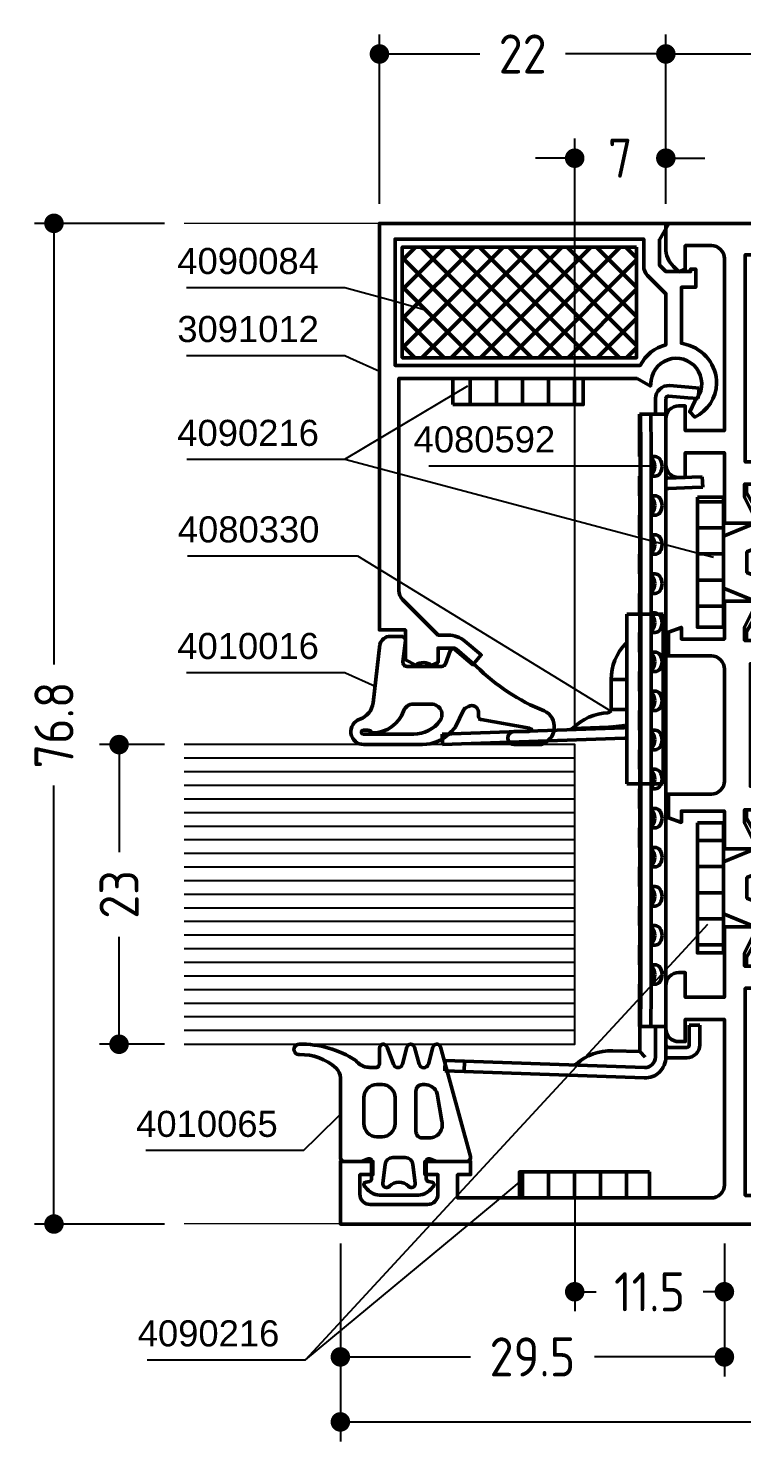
# Model space of a CAD drawing. Header units: millimetres. Extents: x 35 to 175, y 94 to 203.
# Drawn here: x 35.1 to 89.8, y 94.4 to 203.3 of the extents above; entities that cross this region are included whole.
import ezdxf

# ---------------------------------------------------------------- set-up
doc = ezdxf.new("R2010")
doc.units = ezdxf.units.MM
for name, color, linetype, lineweight in [('AM_5', 3, 'Continuous', 25), ('AM_C', 50, 'Continuous', 50), ('AM_S', 80, 'Continuous', 50), ('Cont2', 2, 'Continuous', 25), ('Cont3', 70, 'Continuous', 18)]:
    doc.layers.add(name, color=color, linetype=linetype, lineweight=lineweight)
doc.styles.add('HBS_DIMTEXTSTYLE', font='isocp.shx')
doc.styles.add('SWISSL', font='swissl.ttf')
doc.dimstyles.new('Konstruktionsschnitt 1-1$0', dxfattribs={"dimscale": 0, "dimtxt": 3, "dimasz": 1.5, "dimexe": 1.5, "dimexo": 1.5, "dimgap": 1.5, "dimtad": 0, "dimdsep": 46, "dimtxsty": 'HBS_DIMTEXTSTYLE', "dimblk": 'PUNKT', "dimcen": 0, "dimclrd": 3, "dimclre": 3, "dimclrt": 2, "dimadec": 1, "dimazin": 2, "dimtfac": 0.7, "dimtofl": 0, "dimtmove": 0, "dimatfit": 3, "dimfxl": 0, "dimtolj": 1, "dimtzin": 0, "dimarcsym": 0})

# ---------------------------------------------------------------- blocks, each defined once
blk = doc.blocks.new('PUNKT')
at = {"color": 0, "linetype": 'Continuous'}
blk.add_line((-0.5, 0), (-1, 0), dxfattribs=at)
at = {"color": 0, "linetype": 'Continuous', "const_width": 0.5}
blk.add_lwpolyline([(-0.25, 0, 1), (0.25, 0, 1)], format="xyb", close=True, dxfattribs=at)
blk = doc.blocks.new('*D9')
at = {"layer": 'AM_5', "color": 3, "lineweight": -2, "transparency": 16777216}
for p, q in [((59.02, 110.07), (59.02, 94.88)), ((151.02, 110.07), (151.02, 94.88)), ((60.52, 96.38), (101.72, 96.38)), ((149.52, 96.38), (108.32, 96.38))]:
    blk.add_line(p, q, dxfattribs=at)
at = {"layer": 'AM_5', "color": 3, "lineweight": -2, "transparency": 16777216, "xscale": 1.5, "yscale": 1.5, "zscale": 1.5, "rotation": 180}
blk.add_blockref('PUNKT', (59.02, 96.38), dxfattribs=at)
at = {"layer": 'AM_5', "color": 3, "lineweight": -2, "transparency": 16777216, "xscale": 1.5, "yscale": 1.5, "zscale": 1.5}
blk.add_blockref('PUNKT', (151.02, 96.38), dxfattribs=at)
at = {"layer": 'AM_5', "color": 2, "transparency": 16777216, "insert": (105.02, 96.38), "char_height": 3, "attachment_point": 5, "style": 'HBS_DIMTEXTSTYLE'}
blk.add_mtext('\\A1;92', dxfattribs=at)
blk = doc.blocks.new('*D12')
at = {"layer": 'AM_5', "color": 3, "lineweight": -2, "transparency": 16777216}
for p, q in [((84.02, 189.87), (84.02, 202.88)), ((126.02, 189.88), (126.02, 202.88)), ((85.52, 201.38), (106.63, 201.38)), ((124.52, 201.38), (113.41, 201.38))]:
    blk.add_line(p, q, dxfattribs=at)
at = {"layer": 'AM_5', "color": 3, "lineweight": -2, "transparency": 16777216, "xscale": 1.5, "yscale": 1.5, "zscale": 1.5, "rotation": 180}
blk.add_blockref('PUNKT', (84.02, 201.38), dxfattribs=at)
at = {"layer": 'AM_5', "color": 3, "lineweight": -2, "transparency": 16777216, "xscale": 1.5, "yscale": 1.5, "zscale": 1.5}
blk.add_blockref('PUNKT', (126.02, 201.38), dxfattribs=at)
at = {"layer": 'AM_5', "color": 2, "transparency": 16777216, "insert": (110.02, 201.38), "char_height": 3, "attachment_point": 5, "style": 'HBS_DIMTEXTSTYLE'}
blk.add_mtext('\\A1;42', dxfattribs=at)
blk = doc.blocks.new('*D15')
at = {"layer": 'AM_5', "color": 3, "lineweight": -2, "transparency": 16777216}
for p, q in [((77.02, 114.57), (77.02, 104.87)), ((88.52, 110.07), (88.52, 104.87)), ((78.52, 106.37), (78.66, 106.37)), ((87.02, 106.37), (86.88, 106.37))]:
    blk.add_line(p, q, dxfattribs=at)
at = {"layer": 'AM_5', "color": 3, "lineweight": -2, "transparency": 16777216, "xscale": 1.5, "yscale": 1.5, "zscale": 1.5}
for p, rotation in [((77.02, 106.37), 179.9999999999999), ((88.52, 106.37), 359.9999999999999)]:
    blk.add_blockref('PUNKT', p, dxfattribs=dict(at, rotation=rotation))
at = {"layer": 'AM_5', "color": 2, "transparency": 16777216, "insert": (82.77, 106.37), "char_height": 3, "attachment_point": 5, "style": 'HBS_DIMTEXTSTYLE'}
blk.add_mtext('\\A1;11.5', dxfattribs=at)
blk = doc.blocks.new('*D16')
at = {"layer": 'AM_5', "color": 3, "lineweight": -2, "transparency": 16777216}
for p, q in [((59.02, 110.07), (59.02, 99.87)), ((88.52, 110.07), (88.52, 99.87)), ((60.52, 101.37), (69.02, 101.37)), ((87.02, 101.37), (78.53, 101.37))]:
    blk.add_line(p, q, dxfattribs=at)
at = {"layer": 'AM_5', "color": 3, "lineweight": -2, "transparency": 16777216, "xscale": 1.5, "yscale": 1.5, "zscale": 1.5}
for p, rotation in [((59.02, 101.37), 179.9999999999999), ((88.52, 101.37), 359.9999999999999)]:
    blk.add_blockref('PUNKT', p, dxfattribs=dict(at, rotation=rotation))
at = {"layer": 'AM_5', "color": 2, "transparency": 16777216, "insert": (73.77, 101.37), "char_height": 3, "attachment_point": 5, "style": 'HBS_DIMTEXTSTYLE'}
blk.add_mtext('\\A1;29.5', dxfattribs=at)
blk = doc.blocks.new('*S44')
at = {"layer": 'AM_5', "color": 3, "linetype": 'Continuous'}
for p, q in [((85.55, 132.74), (87.25, 134.58)), ((70.85, 113.18), (72.77, 114.77))]:
    blk.add_line(p, q, dxfattribs=at)
at = {"layer": 'AM_5', "color": 3}
for p, q in [((56.33, 101.15), (85.55, 132.74)), ((56.33, 101.15), (70.85, 113.18)), ((44.18, 101.15), (56.33, 101.15))]:
    blk.add_line(p, q, dxfattribs=at)
at = {"layer": 'AM_5', "color": 2, "insert": (54.33, 102.15), "char_height": 2, "attachment_point": 9, "style": 'SWISSL'}
blk.add_mtext('4090216', dxfattribs=at)
blk = doc.blocks.new('*S45')
at = {"layer": 'AM_5', "color": 3}
for p, q in [((47.21, 153.91), (59.37, 153.91)), ((59.37, 153.91), (59.42, 153.89))]:
    blk.add_line(p, q, dxfattribs=at)
at = {"layer": 'AM_5', "color": 3, "linetype": 'Continuous'}
blk.add_line((59.42, 153.89), (61.69, 152.85), dxfattribs=at)
at = {"layer": 'AM_5', "color": 2, "insert": (57.37, 154.91), "char_height": 2, "attachment_point": 9, "style": 'SWISSL'}
blk.add_mtext('4010016', dxfattribs=at)
blk = doc.blocks.new('*S46')
at = {"layer": 'AM_5', "color": 3}
blk.add_line((65.82, 169.77), (80.72, 169.77), dxfattribs=at)
at = {"layer": 'AM_5', "color": 3, "linetype": 'Continuous'}
blk.add_line((80.72, 169.77), (83.22, 169.77), dxfattribs=at)
at = {"layer": 'AM_5', "color": 2, "insert": (75.52, 170.77), "char_height": 2, "attachment_point": 9, "style": 'SWISSL'}
blk.add_mtext('4080592', dxfattribs=at)
blk = doc.blocks.new('*S47')
at = {"layer": 'AM_5', "color": 3}
for p, q in [((47.21, 178.24), (59.37, 178.24)), ((59.37, 178.24), (59.75, 178.06))]:
    blk.add_line(p, q, dxfattribs=at)
at = {"layer": 'AM_5', "color": 3, "linetype": 'Continuous'}
blk.add_line((59.75, 178.06), (62.02, 177.02), dxfattribs=at)
at = {"layer": 'AM_5', "color": 2, "insert": (57.37, 179.24), "char_height": 2, "attachment_point": 9, "style": 'SWISSL'}
blk.add_mtext('3091012', dxfattribs=at)
blk = doc.blocks.new('*S48')
at = {"layer": 'AM_5', "color": 3}
for p, q in [((47.21, 183.46), (59.37, 183.46)), ((59.37, 183.46), (63.12, 182.42))]:
    blk.add_line(p, q, dxfattribs=at)
at = {"layer": 'AM_5', "color": 3, "linetype": 'Continuous'}
blk.add_line((63.12, 182.42), (65.53, 181.75), dxfattribs=at)
at = {"layer": 'AM_5', "color": 2, "insert": (57.37, 184.46), "char_height": 2, "attachment_point": 9, "style": 'SWISSL'}
blk.add_mtext('4090084', dxfattribs=at)
blk = doc.blocks.new('*S49')
at = {"layer": 'AM_5', "color": 3, "linetype": 'Continuous'}
for p, q in [((66.65, 174.62), (68.8, 175.9)), ((85.26, 163.39), (87.68, 162.75))]:
    blk.add_line(p, q, dxfattribs=at)
at = {"layer": 'AM_5', "color": 3}
for p, q in [((59.37, 170.27), (66.65, 174.62)), ((47.22, 170.27), (59.37, 170.27)), ((59.37, 170.27), (85.26, 163.39))]:
    blk.add_line(p, q, dxfattribs=at)
at = {"layer": 'AM_5', "color": 2, "insert": (57.37, 171.27), "char_height": 2, "attachment_point": 9, "style": 'SWISSL'}
blk.add_mtext('4090216', dxfattribs=at)
blk = doc.blocks.new('*S50')
at = {"layer": 'AM_5', "color": 3}
for p, q in [((47.28, 162.86), (60.34, 162.86)), ((60.34, 162.86), (79.78, 150.95))]:
    blk.add_line(p, q, dxfattribs=at)
at = {"layer": 'AM_5', "color": 2, "insert": (57.41, 163.86), "char_height": 2, "attachment_point": 9, "style": 'SWISSL'}
blk.add_mtext('4080330', dxfattribs=at)
blk = doc.blocks.new('*D17')
at = {"layer": 'AM_5', "color": 3, "lineweight": -2, "transparency": 16777216}
for p, q in [((77.02, 149.87), (77.02, 194.88)), ((84.02, 189.88), (84.02, 194.88)), ((75.52, 193.38), (74.02, 193.38)), ((85.52, 193.38), (87.02, 193.38))]:
    blk.add_line(p, q, dxfattribs=at)
at = {"layer": 'AM_5', "color": 3, "lineweight": -2, "transparency": 16777216, "xscale": 1.5, "yscale": 1.5, "zscale": 1.5}
blk.add_blockref('PUNKT', (77.02, 193.38), dxfattribs=at)
at = {"layer": 'AM_5', "color": 3, "lineweight": -2, "transparency": 16777216, "xscale": 1.5, "yscale": 1.5, "zscale": 1.5, "rotation": 180}
blk.add_blockref('PUNKT', (84.02, 193.38), dxfattribs=at)
at = {"layer": 'AM_5', "color": 2, "transparency": 16777216, "insert": (80.52, 193.38), "char_height": 3, "attachment_point": 5, "style": 'HBS_DIMTEXTSTYLE'}
blk.add_mtext('\\A1;7', dxfattribs=at)
blk = doc.blocks.new('*D18')
at = {"layer": 'AM_5', "color": 3, "lineweight": -2, "transparency": 16777216}
for p, q in [((62.02, 189.88), (62.02, 202.88)), ((84.02, 189.88), (84.02, 202.88)), ((63.52, 201.38), (69.74, 201.38)), ((82.52, 201.38), (76.3, 201.38))]:
    blk.add_line(p, q, dxfattribs=at)
at = {"layer": 'AM_5', "color": 3, "lineweight": -2, "transparency": 16777216, "xscale": 1.5, "yscale": 1.5, "zscale": 1.5, "rotation": 180}
blk.add_blockref('PUNKT', (62.02, 201.38), dxfattribs=at)
at = {"layer": 'AM_5', "color": 3, "lineweight": -2, "transparency": 16777216, "xscale": 1.5, "yscale": 1.5, "zscale": 1.5}
blk.add_blockref('PUNKT', (84.02, 201.38), dxfattribs=at)
at = {"layer": 'AM_5', "color": 2, "transparency": 16777216, "insert": (73.02, 201.38), "char_height": 3, "attachment_point": 5, "style": 'HBS_DIMTEXTSTYLE'}
blk.add_mtext('\\A1;22', dxfattribs=at)
blk = doc.blocks.new('*D30')
at = {"layer": 'AM_5', "color": 3, "lineweight": -2, "transparency": 16777216}
for p, q in [((45.52, 148.37), (40.52, 148.37)), ((42.02, 146.87), (42.02, 140.12)), ((42.02, 126.87), (42.02, 133.62)), ((45.52, 125.37), (40.52, 125.37))]:
    blk.add_line(p, q, dxfattribs=at)
at = {"layer": 'AM_5', "color": 3, "lineweight": -2, "transparency": 16777216, "xscale": 1.5, "yscale": 1.5, "zscale": 1.5}
for p, rotation in [((42.02, 148.37), 90), ((42.02, 125.37), 270)]:
    blk.add_blockref('PUNKT', p, dxfattribs=dict(at, rotation=rotation))
at = {"layer": 'AM_5', "color": 2, "transparency": 16777216, "insert": (42.02, 136.87), "char_height": 3, "attachment_point": 5, "rotation": 90, "style": 'HBS_DIMTEXTSTYLE'}
blk.add_mtext('\\A1;23', dxfattribs=at)
blk = doc.blocks.new('*D31')
at = {"layer": 'AM_5', "color": 3, "lineweight": -2, "transparency": 16777216}
for p, q in [((45.52, 188.38), (35.52, 188.38)), ((37.02, 186.88), (37.02, 154.52)), ((37.02, 113.07), (37.02, 145.22)), ((45.52, 111.57), (35.52, 111.57))]:
    blk.add_line(p, q, dxfattribs=at)
at = {"layer": 'AM_5', "color": 3, "lineweight": -2, "transparency": 16777216, "xscale": 1.5, "yscale": 1.5, "zscale": 1.5}
for p, rotation in [((37.02, 188.38), 90), ((37.02, 111.57), 270)]:
    blk.add_blockref('PUNKT', p, dxfattribs=dict(at, rotation=rotation))
at = {"layer": 'AM_5', "color": 2, "transparency": 16777216, "insert": (37.02, 149.87), "char_height": 3, "attachment_point": 5, "rotation": 90, "style": 'HBS_DIMTEXTSTYLE'}
blk.add_mtext('\\A1;76.8', dxfattribs=at)
blk = doc.blocks.new('*S52')
at = {"layer": 'AM_5', "color": 3, "linetype": 'Continuous'}
blk.add_line((57.24, 118.24), (59.02, 119.99), dxfattribs=at)
at = {"layer": 'AM_5', "color": 3}
for p, q in [((56.21, 117.23), (57.24, 118.24)), ((44.08, 117.23), (56.21, 117.23))]:
    blk.add_line(p, q, dxfattribs=at)
at = {"layer": 'AM_5', "color": 2, "insert": (54.21, 118.23), "char_height": 2, "attachment_point": 9, "style": 'SWISSL'}
blk.add_mtext('4010065', dxfattribs=at)
blk = doc.blocks.new('*U14', base_point=(148.23, 124))
for p, q in [((148.23, 145.95), (178.23, 145.95)), ((148.23, 144.91), (178.23, 144.91)), ((148.23, 143.86), (178.23, 143.86)), ((148.23, 142.82), (178.23, 142.82)), ((148.23, 141.77), (178.23, 141.77)), ((148.23, 140.72), (178.23, 140.72)), ((148.23, 139.68), (178.23, 139.68)), ((148.23, 138.63), (178.23, 138.63)), ((148.23, 137.59), (178.23, 137.59)), ((148.23, 136.54), (178.23, 136.54)), ((148.23, 135.5), (178.23, 135.5)), ((148.23, 134.45), (178.23, 134.45)), ((148.23, 133.41), (178.23, 133.41)), ((148.23, 132.36), (178.23, 132.36)), ((148.23, 131.32), (178.23, 131.32)), ((148.23, 130.27), (178.23, 130.27)), ((148.23, 129.22), (178.23, 129.22)), ((148.23, 128.18), (178.23, 128.18)), ((148.23, 127.13), (178.23, 127.13)), ((148.23, 126.09), (178.23, 126.09)), ((148.23, 125.04), (178.23, 125.04))]:
    blk.add_line(p, q)
blk.add_lwpolyline([(178.23, 124), (148.23, 124), (148.23, 147), (178.23, 147)])
blk = doc.blocks.new('WI1021364')
for points in [[(275.03, 179.58), (274.3, 177.96, -0.294108), (273.39, 177.38), (273.23, 177.38, 0.414214), (272.23, 176.38), (272.23, 161.18, 0.414214), (273.23, 160.18), (273.39, 160.18, -0.294108), (274.3, 159.59), (275.03, 157.98), (275.03, 157.33), (273.03, 158.33), (272.03, 158.33), (272.03, 153.83), (273.03, 153.83), (275.03, 154.83), (275.03, 152.28), (269.63, 152.28), (269.63, 149.28), (271.53, 149.28), (271.53, 148.78, -0.414214), (270.53, 147.78), (267.23, 147.78, -0.414214), (266.23, 148.78), (266.23, 149.28), (267.93, 149.28), (267.93, 152.28), (255.23, 152.28, 0.414214), (254.23, 151.28), (254.23, 131.78), (256.03, 131.78), (256.03, 132.78), (257.03, 132.78), (257.03, 129.28), (256.03, 129.28), (256.03, 130.28), (254.53, 130.28, 0.414214), (253.73, 129.48), (253.73, 125.08, 0.414214), (254.53, 124.28), (256.03, 124.28), (256.03, 125.28), (257.03, 125.28), (257.03, 122.78), (252.23, 122.78), (252.23, 214.78), (257.03, 214.78), (257.03, 212.28), (256.03, 212.28), (256.03, 213.28), (254.53, 213.28, 0.414214), (253.73, 212.48), (253.73, 208.08, 0.414214), (254.53, 207.28), (256.03, 207.28), (256.03, 208.28), (257.03, 208.28), (257.03, 204.78), (256.03, 204.78), (256.03, 205.78), (254.23, 205.78), (254.23, 186.28, 0.414214), (255.23, 185.28), (267.93, 185.28), (267.93, 188.28), (266.23, 188.28), (266.23, 188.78, -0.414214), (267.23, 189.78), (270.53, 189.78, -0.414214), (271.53, 188.78), (271.53, 188.28), (269.63, 188.28), (269.63, 185.28), (275.03, 185.28), (275.03, 182.73), (273.03, 183.73), (272.03, 183.73), (272.03, 179.23), (273.03, 179.23), (275.03, 180.23), (275.03, 179.58)], [(279.03, 172.53, -0.198912), (280.5, 176.07), (281.04, 176.61, 0.339454), (281.35, 179.02), (281.03, 179.58), (281.03, 180.23), (283.03, 179.23), (284.03, 179.23), (284.03, 183.73), (283.03, 183.73), (281.03, 182.73), (281.03, 185.28), (283.93, 185.28), (283.93, 188.58), (283.05, 188.58), (283.41, 189.58), (285.23, 189.58), (285.23, 186.28, 0.414214), (286.23, 185.28), (294.83, 185.28, 0.414214), (295.83, 186.28), (295.83, 189.58), (297.65, 189.58), (298.02, 188.58), (297.13, 188.58), (297.13, 185.28), (300.03, 185.28), (300.03, 182.73), (298.03, 183.73), (297.03, 183.73), (297.03, 179.23), (298.03, 179.23), (300.03, 180.23), (300.03, 179.58), (299.71, 179.02, 0.339454), (300.03, 176.61), (300.57, 176.07, -0.198912), (302.03, 172.53), (302.03, 165.02, -0.198912), (300.57, 161.48), (300.03, 160.95, 0.339454), (299.71, 158.53), (300.03, 157.98), (300.03, 157.33), (298.03, 158.33), (297.03, 158.33), (297.03, 153.83), (298.03, 153.83), (300.03, 154.83), (300.03, 152.28), (297.13, 152.28), (297.13, 148.98), (298.02, 148.98), (297.65, 147.98), (295.83, 147.98), (295.83, 151.28, 0.414214), (294.83, 152.28), (286.23, 152.28, 0.414214), (285.23, 151.28), (285.23, 147.98), (283.41, 147.98), (283.05, 148.98), (283.93, 148.98), (283.93, 152.28), (281.03, 152.28), (281.03, 154.83), (283.03, 153.83), (284.03, 153.83), (284.03, 158.33), (283.03, 158.33), (281.03, 157.33), (281.03, 157.98), (281.35, 158.53, 0.339454), (281.04, 160.95), (280.5, 161.48, -0.198912), (279.03, 165.02)], [(306.03, 157.98), (306.77, 159.59, -0.294108), (307.68, 160.18), (307.83, 160.18, 0.414214), (308.83, 161.18), (308.83, 176.38, 0.414214), (307.83, 177.38), (307.68, 177.38, -0.294108), (306.77, 177.96), (306.03, 179.58), (306.03, 180.23), (308.03, 179.23), (309.03, 179.23), (309.03, 183.73), (308.03, 183.73), (306.03, 182.73), (306.03, 185.28), (311.43, 185.28), (311.43, 188.28), (309.53, 188.28), (309.53, 188.78, -0.414214), (310.53, 189.78), (314.03, 189.78, -0.414214), (315.03, 188.78), (315.03, 188.28), (313.13, 188.28), (313.13, 185.28), (326.33, 185.28, 0.414214), (327.33, 186.28), (327.33, 188.28), (325.53, 188.28), (325.32, 188.79), (325.72, 189.19, -0.198912), (327.14, 189.78), (329.03, 189.78), (329.03, 147.78), (327.14, 147.78, -0.198912), (325.72, 148.36), (325.32, 148.76), (325.53, 149.28), (327.33, 149.28), (327.33, 151.28, 0.414214), (326.33, 152.28), (313.13, 152.28), (313.13, 149.28), (315.03, 149.28), (315.03, 148.78, -0.414214), (314.03, 147.78), (310.53, 147.78, -0.414214), (309.53, 148.78), (309.53, 149.28), (311.43, 149.28), (311.43, 152.28), (306.03, 152.28), (306.03, 154.83), (308.03, 153.83), (309.03, 153.83), (309.03, 158.33), (308.03, 158.33), (306.03, 157.33), (306.03, 157.98)], [(276.02, 180.53), (274.9, 180.53, 0.131652), (274.5, 180.42), (272.69, 179.38), (272.03, 179.38), (272.03, 183.58), (272.69, 183.58), (274.03, 182.8), (274.52, 182.52), (274.82, 182.35), (276.03, 185.35), (280.03, 185.35), (281.25, 182.35), (283.37, 183.58), (284.03, 183.58), (284.03, 179.38), (283.37, 179.38), (281.57, 180.42, 0.131652), (281.17, 180.53), (280.04, 180.53), (278.82, 183.55), (277.25, 183.55)], [(305.04, 180.53), (306.17, 180.53, -0.131652), (306.57, 180.42), (308.37, 179.38), (309.03, 179.38), (309.03, 183.58), (308.37, 183.58), (307.03, 182.8), (306.54, 182.52), (306.25, 182.35), (305.03, 185.35), (301.03, 185.35), (299.82, 182.35), (297.69, 183.58), (297.03, 183.58), (297.03, 179.38), (297.69, 179.38), (299.5, 180.42, -0.131652), (299.9, 180.53), (301.02, 180.53), (302.25, 183.55), (303.82, 183.55)], [(281.03, 172.53, -0.198912), (281.91, 174.65), (285.25, 177.99, 0.198912), (285.83, 179.4), (285.83, 183.28), (295.23, 183.28), (295.23, 179.4, 0.198912), (295.82, 177.99), (299.15, 174.65, -0.198912), (300.03, 172.53), (300.03, 165.02, -0.198912), (299.15, 162.9), (295.82, 159.56, 0.198912), (295.23, 158.15), (295.23, 154.28), (285.83, 154.28), (285.83, 158.15, 0.198912), (285.25, 159.56), (281.91, 162.9, -0.198912), (281.03, 165.02)], [(276.02, 157.03), (274.9, 157.03, -0.131652), (274.5, 157.13), (272.69, 158.18), (272.03, 158.18), (272.03, 153.98), (272.69, 153.98), (274.03, 154.75), (274.52, 155.03), (274.82, 155.2), (276.03, 152.2), (280.03, 152.2), (281.25, 155.2), (283.37, 153.98), (284.03, 153.98), (284.03, 158.18), (283.37, 158.18), (281.57, 157.13, -0.131652), (281.17, 157.03), (280.04, 157.03), (278.82, 154), (277.25, 154)], [(305.04, 157.03), (306.17, 157.03, 0.131652), (306.57, 157.13), (308.37, 158.18), (309.03, 158.18), (309.03, 153.98), (308.37, 153.98), (307.03, 154.75), (306.54, 155.03), (306.25, 155.2), (305.03, 152.2), (301.03, 152.2), (299.82, 155.2), (297.69, 153.98), (297.03, 153.98), (297.03, 158.18), (297.69, 158.18), (299.5, 157.13, 0.131652), (299.9, 157.03), (301.02, 157.03), (302.25, 154), (303.82, 154)]]:
    blk.add_lwpolyline(points, format="xyb", close=True)
for points in [[(254.43, 181.18), (254.43, 183.68), (270.33, 183.68), (270.33, 177.38), (270.63, 177.38), (270.63, 160.18), (270.33, 160.18), (270.33, 153.88), (254.43, 153.88), (254.43, 156.38), (253.93, 156.38), (253.93, 181.18), (254.43, 181.18)], [(310.43, 177.38), (310.73, 177.38), (310.73, 183.68), (326.63, 183.68), (326.63, 181.18), (327.23, 181.18), (327.23, 156.38), (326.63, 156.38), (326.63, 153.88), (310.73, 153.88), (310.73, 160.18), (310.43, 160.18), (310.43, 177.38)]]:
    blk.add_lwpolyline(points, close=True)
blk = doc.blocks.new('WI4010016')
for points in [[(1.19, 1.96, -0.346133), (1.8, 1.18), (1.8, 0.3, -0.449698), (1.46, 0), (-0.16, 0.2, 0.449698), (-0.5, -0.1), (-0.5, -2.79, 0.315299), (-0.3, -3.07), (0.7, -3.44, -0.548619), (0.81, -3.93), (-0.5, -5.46, 0.104737), (-3.91, -10.66, -0.684728), (-6.5, -10.42), (-6.5, -8.36, -1), (-5.5, -8.36), (-5.5, -9.42, 0.287601), (-5.34, -9.69, 0.156883), (-5.25, -9.53), (-4.59, -5.82, -0.041381), (-4.57, -5.74), (-4.52, -5.69, -0.200274), (-4.31, -5.6), (-4, -5.6, 0.57735), (-3.57, -4.85), (-3.72, -4.58, 0.149451), (-3.85, -4.46), (-5.14, -3.83, -0.069927), (-5.25, -3.76), (-5.51, -3.53, -0.212557), (-6.5, -1.3), (-6.5, 3.2, -0.852431), (-4.55, 3.51, 0.291336), (-3.3, 2.49), (1.19, 1.96)], [(1.19, 1.96, -0.346133), (1.8, 1.18), (1.8, 0.3, -0.449698), (1.46, 0), (-0.16, 0.2, 0.449698), (-0.5, -0.1), (-0.5, -2.79, 0.315299), (-0.3, -3.07), (0.7, -3.44, -0.548619), (0.81, -3.93), (-0.5, -5.46, 0.104737), (-3.91, -10.66, -0.684728), (-6.5, -10.42), (-6.5, -8.36, -1), (-5.5, -8.36), (-5.5, -9.42, 0.287601), (-5.34, -9.69, 0.156883), (-5.25, -9.53), (-4.59, -5.82, -0.041381), (-4.57, -5.74), (-4.52, -5.69, -0.200274), (-4.31, -5.6), (-4, -5.6, 0.57735), (-3.57, -4.85), (-3.72, -4.58, 0.149451), (-3.85, -4.46), (-5.14, -3.83, -0.069927), (-5.25, -3.76), (-5.51, -3.53, -0.212557), (-6.5, -1.3), (-6.5, 3.2, -0.852431), (-4.55, 3.51, 0.291336), (-3.3, 2.49), (1.19, 1.96)], [(-3.4, -2, -0.612992), (-4.67, -2.65, -0.239931), (-5.7, -0.63), (-5.7, 3.25, -1), (-5.4, 3.25), (-5.4, 2.88, -0.317837), (-5.6, 2.6), (-5.6, 2.51, 0.317975), (-3.93, 0.15, -0.317975), (-3.4, -0.6), (-3.4, -2)], [(-3.4, -2, -0.612992), (-4.67, -2.65, -0.239931), (-5.7, -0.63), (-5.7, 3.25, -1), (-5.4, 3.25), (-5.4, 2.88, -0.317837), (-5.6, 2.6), (-5.6, 2.51, 0.317975), (-3.93, 0.15, -0.317975), (-3.4, -0.6), (-3.4, -2)]]:
    blk.add_lwpolyline(points, format="xyb", close=True)
blk = doc.blocks.new('WI4010065')
for points in [[(0.3, 0, 0.414214), (0, -0.3), (0, -1.62), (0.19, -2.13, -0.520567), (0, -2.4), (-1.33, -2.4, -0.36397), (-1.53, -2.23), (-1.58, -1.97, 0.594937), (-1.91, -1.85), (-2.12, -2.05, 0.208), (-2.6, -3.15), (-2.6, -5.85, 0.208), (-2.12, -6.95), (-1.91, -7.15, 0.594937), (-1.58, -7.03), (-1.53, -6.77, -0.36397), (-1.33, -6.6), (0, -6.6, -0.520567), (0.19, -6.87), (0, -7.38), (0, -9.7, 0.505497), (0.39, -9.99), (8.79, -7.69, 0.751737), (8.78, -7.11), (7.47, -6.76, -0.767327), (7.47, -6.04), (8.78, -5.69, 0.767327), (8.78, -5.11), (7.46, -4.76, -0.767327), (7.46, -4.08), (8.78, -3.59, 0.876976), (8.7, -3), (7.5, -3, -0.414214), (7.2, -2.7), (7.2, -2.48, -0.051818), (7.23, -2.17, -0.225446), (7.75, -1.18, 0.150709), (9, 3.17, 1.016945), (8.2, 3.15, -0.195341), (7.16, 0.33, -0.211259), (6.42, 0)], [(4.9, -1.8, -0.414214), (5.9, -2.8), (5.9, -3.2, -0.414214), (4.9, -4.2), (2.9, -4.2, -0.414214), (1.9, -3.2), (1.9, -2.8, -0.414214), (2.9, -1.8)], [(0.3, -4.98), (0.3, -4.02, 0.378866), (-0.23, -3.43), (-1.66, -3.25, 0.717695), (-1.91, -3.76, -0.421053), (-1.91, -5.24, 0.717695), (-1.66, -5.75), (-0.23, -5.57, 0.378866)], [(5.4, -5.8, -0.414214), (5.9, -6.3), (5.9, -6.49, -0.328465), (5.2, -7.44), (3.1, -7.78, -0.505497), (1.8, -6.83), (1.8, -6.3, -0.414214), (2.3, -5.8)]]:
    blk.add_lwpolyline(points, format="xyb", close=True)
blk = doc.blocks.new('WI4090084')
h = blk.add_hatch()
h.set_pattern_fill('ANSI37', color=256, scale=0.5)
h.set_pattern_definition([(45, (-312.1586, -199.3823), (-1.122532, 1.122532), []), (135, (-312.1586, -199.3823), (-1.122532, -1.122532), [])])
h.paths.add_polyline_path([(-0.55, -0.85), (-18.55, -0.85), (-18.55, -9.35), (-0.55, -9.35)])
blk.add_lwpolyline([(-0.55, -0.85), (-0.55, -9.35), (-18.55, -9.35), (-18.55, -0.85), (-0.55, -0.85)], close=True)
blk = doc.blocks.new('WI4090216')
h = blk.add_hatch()
h.set_pattern_fill('_U', color=256, scale=2, angle=90, style=0, pattern_type=0)
h.set_pattern_definition([(90, (-5, 0.5), (-2, 1e-16), [])])
h.paths.add_polyline_path([(-5, 0), (5, 0), (5, 2), (-5, 2)])
blk.add_lwpolyline([(5, 2), (5, 0), (-5, 0), (-5, 2), (5, 2)], close=True)
blk = doc.blocks.new('WI3991012')
for points in [[(-11.9, 2.2), (-12.48, 1.19), (-12.04, 1.13, -1.373176), (-13.64, -2.22), (-14.47, -1.83), (-14.87, -2.23, 0.274409), (-12.3, -3.9, 0.341999), (-9.3, -1.57), (-9.2, -1.2), (-4.9, -1.2), (-4.9, -2.3), (-3.5, -2.3), (-3.5, -1.9), (-3.7, -1.9), (-3.7, 0), (-3.2, 0.5), (-1.25, 0.5), (0, -0.22), (0, 22), (-31.2, 22), (-31.2, 20), (-33.5, 20), (-33.9, 19.21, -0.339409), (-33.93, 17.99), (-33.7, 17.5), (-32.6, 17.5), (-32.6, 16.35), (-33.88, 14.82), (-33.12, 14.18), (-32.07, 15.43, 0.176327), (-31.6, 16.71), (-31.6, 17.5), (-28.89, 20.21, -0.201449), (-28.18, 20.5), (-11.9, 20.5), (-11.9, 2.2)], [(-3.99, 1.41, -0.198912), (-3.28, 1.7), (-1.2, 1.7), (-1.2, 20.8), (-10.4, 20.8), (-10.9, 20.8), (-10.9, 20.3), (-10.9, 1.97, -0.213458), (-9.31, 0), (-5.4, 0), (-3.99, 1.41)]]:
    blk.add_lwpolyline(points, format="xyb", close=True)
blk = doc.blocks.new('WI4080592')
for p, q in [((-51.05, 18.49), (-51.1, 16.99)), ((-50.25, 18.46), (-51.05, 18.49)), ((-50.3, 16.96), (-50.25, 18.46)), ((-51.1, 16.99), (-51.59, 3.16)), ((-51.1, 16.99), (-50.3, 16.96)), ((-50.79, 3.13), (-50.3, 16.96)), ((-49.57, 3.5), (-49.5, 5.58)), ((-49.99, 3.1), (-49.57, 3.5)), ((-47.65, 3.5), (-49.57, 3.5)), ((-47.65, 3.46), (-47.65, 3.53)), ((-47.65, 3.53), (-47.65, 3.53)), ((-47.65, 3.53), (-44.4, 3.53)), ((-47.65, 3.46), (-47.65, 2.66)), ((-45.34, 3.43), (-47.26, 3.45)), ((-3.37, 3.42), (-44.92, 3.42)), ((-44.4, 3.48), (-44.4, 3.53)), ((-44.4, 3.53), (-44.4, 3.53)), ((-42.9, 3.5), (-44.4, 3.5)), ((-42.9, 3.53), (-42.9, 3.53)), ((-42.9, 3.53), (-42.9, 3.48)), ((-42.9, 3.53), (-41.4, 3.53)), ((-41.4, 3.48), (-41.4, 3.53)), ((-41.4, 3.53), (-41.4, 3.53)), ((-39.9, 3.5), (-41.4, 3.5)), ((-39.9, 3.53), (-39.9, 3.53)), ((-39.9, 3.53), (-39.9, 3.48)), ((-39.9, 3.53), (-38.4, 3.53)), ((-38.4, 3.48), (-38.4, 3.53)), ((-38.4, 3.53), (-38.4, 3.53)), ((-36.9, 3.5), (-38.4, 3.5)), ((-36.9, 3.53), (-36.9, 3.53)), ((-36.9, 3.53), (-36.9, 3.48)), ((-36.9, 3.53), (-35.4, 3.53)), ((-35.4, 3.48), (-35.4, 3.53)), ((-35.4, 3.53), (-35.4, 3.53)), ((-33.9, 3.5), (-35.4, 3.5)), ((-33.9, 3.53), (-33.9, 3.53)), ((-33.9, 3.53), (-33.9, 3.48)), ((-33.9, 3.53), (-32.4, 3.53)), ((-32.4, 3.48), (-32.4, 3.53)), ((-32.4, 3.53), (-32.4, 3.53)), ((-30.9, 3.5), (-32.4, 3.5)), ((-30.9, 3.53), (-30.9, 3.53)), ((-30.9, 3.53), (-30.9, 3.48)), ((-30.9, 3.53), (-29.4, 3.53)), ((-29.4, 3.48), (-29.4, 3.53)), ((-29.4, 3.53), (-29.4, 3.53)), ((-27.9, 3.5), (-29.4, 3.5)), ((-27.9, 3.53), (-27.9, 3.53)), ((-27.9, 3.53), (-27.9, 3.48)), ((-27.9, 3.53), (-26.4, 3.53)), ((-26.4, 3.48), (-26.4, 3.53)), ((-26.4, 3.53), (-26.4, 3.53)), ((-24.9, 3.5), (-26.4, 3.5)), ((-24.9, 3.53), (-24.9, 3.53)), ((-24.9, 3.53), (-24.9, 3.48)), ((-24.9, 3.53), (-23.4, 3.53)), ((-23.4, 3.48), (-23.4, 3.53)), ((-23.4, 3.53), (-23.4, 3.53)), ((-21.9, 3.5), (-23.4, 3.5)), ((-21.9, 3.53), (-21.9, 3.53)), ((-21.9, 3.53), (-21.9, 3.48)), ((-21.9, 3.53), (-20.4, 3.53)), ((-20.4, 3.48), (-20.4, 3.53)), ((-20.4, 3.53), (-20.4, 3.53)), ((-18.9, 3.5), (-20.4, 3.5)), ((-18.9, 3.53), (-18.9, 3.53)), ((-18.9, 3.53), (-18.9, 3.48)), ((-18.9, 3.53), (-17.4, 3.53)), ((-17.4, 3.48), (-17.4, 3.53)), ((-17.4, 3.53), (-17.4, 3.53)), ((-15.9, 3.5), (-17.4, 3.5)), ((-15.9, 3.53), (-15.9, 3.53)), ((-15.9, 3.53), (-15.9, 3.48)), ((-15.9, 3.53), (-14.4, 3.53)), ((-14.4, 3.48), (-14.4, 3.53)), ((-14.4, 3.53), (-14.4, 3.53)), ((-12.9, 3.5), (-14.4, 3.5)), ((-12.9, 3.53), (-12.9, 3.53)), ((-12.9, 3.53), (-12.9, 3.48)), ((-12.9, 3.53), (-11.4, 3.53)), ((-11.4, 3.48), (-11.4, 3.53)), ((-11.4, 3.53), (-11.4, 3.53)), ((-9.9, 3.5), (-11.4, 3.5)), ((-9.9, 3.53), (-9.9, 3.53)), ((-9.9, 3.53), (-9.9, 3.48)), ((-9.9, 3.53), (-8.4, 3.53)), ((-8.4, 3.48), (-8.4, 3.53)), ((-8.4, 3.53), (-8.4, 3.53)), ((-6.9, 3.5), (-8.4, 3.5)), ((-6.9, 3.53), (-6.9, 3.53)), ((-6.9, 3.53), (-6.9, 3.48)), ((-6.9, 3.53), (-5.4, 3.53)), ((-5.4, 3.48), (-5.4, 3.53)), ((-5.4, 3.53), (-5.4, 3.53)), ((-3.9, 3.53), (-3.9, 3.48)), ((-3.9, 3.53), (-3.9, 3.53)), ((-3.9, 3.53), (-0.65, 3.53)), ((-1.03, 3.45), (-2.96, 3.43)), ((-0.65, 3.53), (-0.65, 3.46)), ((-0.65, 3.53), (-0.65, 3.53)), ((-0.65, 2.66), (-0.65, 3.46)), ((-48.45, 2.3), (-49.99, 2.3)), ((-47.65, 2.3), (-48.45, 2.3)), ((-47.65, 1.79), (-47.65, 2.66)), ((-47.26, 2.65), (-45.34, 2.63)), ((-3.37, 2.62), (-44.92, 2.62)), ((-44.4, 2.32), (-44.4, 2.62)), ((-42.9, 2.62), (-42.9, 2.32)), ((-41.4, 2.32), (-41.4, 2.62)), ((-39.9, 2.62), (-39.9, 2.32)), ((-38.4, 2.32), (-38.4, 2.62)), ((-36.9, 2.62), (-36.9, 2.32)), ((-35.4, 2.32), (-35.4, 2.62)), ((-33.9, 2.62), (-33.9, 2.32)), ((-32.4, 2.32), (-32.4, 2.62)), ((-30.9, 2.62), (-30.9, 2.32)), ((-29.4, 2.32), (-29.4, 2.62)), ((-27.9, 2.62), (-27.9, 2.32)), ((-26.4, 2.32), (-26.4, 2.62)), ((-24.9, 2.62), (-24.9, 2.32)), ((-23.4, 2.32), (-23.4, 2.62)), ((-21.9, 2.62), (-21.9, 2.32)), ((-20.4, 2.32), (-20.4, 2.62)), ((-18.9, 2.62), (-18.9, 2.32)), ((-17.4, 2.32), (-17.4, 2.62)), ((-15.9, 2.62), (-15.9, 2.32)), ((-14.4, 2.32), (-14.4, 2.62)), ((-12.9, 2.62), (-12.9, 2.32)), ((-11.4, 2.32), (-11.4, 2.62)), ((-9.9, 2.62), (-9.9, 2.32)), ((-8.4, 2.32), (-8.4, 2.62)), ((-6.9, 2.62), (-6.9, 2.32)), ((-5.4, 2.32), (-5.4, 2.62)), ((-3.9, 2.62), (-3.9, 2.32)), ((-2.96, 2.63), (-1.03, 2.65)), ((-0.65, 2.66), (-0.65, 1.79)), ((0.55, 2.3), (-0.65, 2.3)), ((-50.05, 1.3), (-50.05, -0.1)), ((-48.45, 1.5), (-49.99, 1.5)), ((-49.25, -0.1), (-49.25, 1.3)), ((-48.45, 1.5), (-47.65, 1.5)), ((-47.65, 1.79), (-47.65, 1.5)), ((-0.65, 1.5), (-47.65, 1.5)), ((-6.34, 1.27), (-6.28, -0.53)), ((-5.48, -0.5), (-5.55, 1.29)), ((-0.65, 1.5), (-0.65, 1.79)), ((0.55, 1.5), (-0.65, 1.5)), ((0.75, 1.28), (0.62, -0.19)), ((1.55, 1.21), (1.42, -0.26)), ((-48.35, -0.3), (-49.05, -0.3)), ((-48.35, -0.3), (-47.55, -0.3)), ((-47.55, -1.1), (-47.55, -0.3)), ((-6.25, -1.33), (-6.28, -0.53)), ((-5.48, -0.5), (-5.45, -1.3)), ((0.56, -0.99), (0.62, -0.19)), ((0.56, -0.99), (1.35, -1.06)), ((1.42, -0.26), (1.35, -1.06)), ((-49.05, -1.1), (-48.35, -1.1)), ((-47.55, -1.1), (-48.35, -1.1)), ((-6.25, -1.33), (-5.45, -1.3))]:
    blk.add_line(p, q)
for centre, radius, start, end in [((-50.3, 8.59), 0.3, 178, 221.8687), ((-53.5, 5.72), 4, 358, 41.8687), ((-49.99, 3.1), 1.6, 178, 270), ((-49.99, 3.1), 0.8, 178, 270), ((-6.65, -0.5), 4, 49.79, 51.3632), ((0.55, 1.3), 1, 355, 90), ((-49.05, 1.3), 1, 168.4386, 180), ((-49.05, 1.3), 0.2, 90, 180), ((-5.35, 1.3), 1, 168.463, 182), ((-5.35, 1.3), 0.2, 90, 182), ((0.55, 1.3), 0.2, 355, 90), ((-49.05, -0.1), 1, 180, 270), ((-49.05, -0.1), 0.2, 180, 270)]:
    blk.add_arc(centre, radius, start, end)
for centre, major_axis, ratio, start_param, end_param in [((-46.85, 3.46), (-0.8, 0), 0.017452, 0, 1.030377), ((-44.92, 3.44), (-0.8, 0), 0.017452, 1.030377, 1.570796), ((-43.65, 3.48), (0.75, 0), 0.017452, 3.141593, 6.283185), ((-40.65, 3.48), (0.75, 0), 0.017452, 3.141593, 6.283185), ((-37.65, 3.48), (0.75, 0), 0.017452, 3.141593, 6.283185), ((-34.65, 3.48), (0.75, 0), 0.017452, 3.141593, 6.283185), ((-31.65, 3.48), (0.75, 0), 0.017452, 3.141593, 6.283185), ((-28.65, 3.48), (0.75, 0), 0.017452, 3.141593, 6.283185), ((-25.65, 3.48), (0.75, 0), 0.017452, 3.141593, 6.283185), ((-22.65, 3.48), (0.75, 0), 0.017452, 3.141593, 6.283185), ((-19.65, 3.48), (0.75, 0), 0.017452, 3.141593, 6.283185), ((-16.65, 3.48), (0.75, 0), 0.017452, 3.141593, 6.283185), ((-13.65, 3.48), (0.75, 0), 0.017452, 3.141593, 6.283185), ((-10.65, 3.48), (0.75, 0), 0.017452, 3.141593, 6.283185), ((-7.65, 3.48), (0.75, 0), 0.017452, 3.141593, 6.283185), ((-4.65, 3.48), (0.75, 0), 0.017452, 3.141593, 6.283185), ((-3.37, 3.44), (-0.8, 0), 0.017452, 1.570796, 2.111216), ((-1.45, 3.46), (0.8, 0), 0.017452, 5.252808, 6.283185), ((-46.85, 2.66), (-0.8, 0), 0.017452, 0, 1.030377), ((-44.92, 2.64), (0.8, 0), 0.017452, 4.171969, 4.712389), ((-43.65, 2.32), (-0.75, 0), 0.707107, 0, 1.570796), ((-43.65, 2.89), (0.75, 0), 0.707107, 3.663594, 4.712389), ((-43.65, 2.89), (0.75, 0), 0.707107, 4.712389, 5.761184), ((-43.65, 2.32), (0.75, 0), 0.707107, 4.712389, 6.283185), ((-40.65, 2.32), (-0.75, 0), 0.707107, 0, 1.570796), ((-40.65, 2.89), (0.75, 0), 0.707107, 3.663594, 4.712389), ((-40.65, 2.89), (0.75, 0), 0.707107, 4.712389, 5.761184), ((-40.65, 2.32), (0.75, 0), 0.707107, 4.712389, 6.283185), ((-37.65, 2.32), (-0.75, 0), 0.707107, 0, 1.570796), ((-37.65, 2.89), (0.75, 0), 0.707107, 3.663594, 4.712389), ((-37.65, 2.89), (0.75, 0), 0.707107, 4.712389, 5.761184), ((-37.65, 2.32), (0.75, 0), 0.707107, 4.712389, 6.283185), ((-34.65, 2.32), (-0.75, 0), 0.707107, 0, 1.570796), ((-34.65, 2.89), (0.75, 0), 0.707107, 3.663594, 4.712389), ((-34.65, 2.89), (0.75, 0), 0.707107, 4.712389, 5.761184), ((-34.65, 2.32), (0.75, 0), 0.707107, 4.712389, 6.283185), ((-31.65, 2.32), (-0.75, 0), 0.707107, 0, 1.570796), ((-31.65, 2.89), (0.75, 0), 0.707107, 3.663594, 4.712389), ((-31.65, 2.89), (0.75, 0), 0.707107, 4.712389, 5.761184), ((-31.65, 2.32), (0.75, 0), 0.707107, 4.712389, 6.283185), ((-28.65, 2.32), (-0.75, 0), 0.707107, 0, 1.570796), ((-28.65, 2.89), (0.75, 0), 0.707107, 3.663594, 4.712389), ((-28.65, 2.89), (0.75, 0), 0.707107, 4.712389, 5.761184), ((-28.65, 2.32), (0.75, 0), 0.707107, 4.712389, 6.283185), ((-25.65, 2.32), (-0.75, 0), 0.707107, 0, 1.570796), ((-25.65, 2.89), (0.75, 0), 0.707107, 3.663594, 4.712389), ((-25.65, 2.89), (0.75, 0), 0.707107, 4.712389, 5.761184), ((-25.65, 2.32), (0.75, 0), 0.707107, 4.712389, 6.283185), ((-22.65, 2.32), (-0.75, 0), 0.707107, 0, 1.570796), ((-22.65, 2.89), (0.75, 0), 0.707107, 3.663594, 4.712389), ((-22.65, 2.89), (0.75, 0), 0.707107, 4.712389, 5.761184), ((-22.65, 2.32), (0.75, 0), 0.707107, 4.712389, 6.283185), ((-19.65, 2.32), (-0.75, 0), 0.707107, 0, 1.570796), ((-19.65, 2.89), (0.75, 0), 0.707107, 3.663594, 4.712389), ((-19.65, 2.89), (0.75, 0), 0.707107, 4.712389, 5.761184), ((-19.65, 2.32), (0.75, 0), 0.707107, 4.712389, 6.283185), ((-16.65, 2.32), (-0.75, 0), 0.707107, 0, 1.570796), ((-16.65, 2.89), (0.75, 0), 0.707107, 3.663594, 4.712389), ((-16.65, 2.89), (0.75, 0), 0.707107, 4.712389, 5.761184), ((-16.65, 2.32), (0.75, 0), 0.707107, 4.712389, 6.283185), ((-13.65, 2.32), (-0.75, 0), 0.707107, 0, 1.570796), ((-13.65, 2.89), (0.75, 0), 0.707107, 3.663594, 4.712389), ((-13.65, 2.89), (0.75, 0), 0.707107, 4.712389, 5.761184), ((-13.65, 2.32), (0.75, 0), 0.707107, 4.712389, 6.283185), ((-10.65, 2.32), (-0.75, 0), 0.707107, 0, 1.570796), ((-10.65, 2.89), (0.75, 0), 0.707107, 3.663594, 4.712389), ((-10.65, 2.89), (0.75, 0), 0.707107, 4.712389, 5.761184), ((-10.65, 2.32), (0.75, 0), 0.707107, 4.712389, 6.283185), ((-7.65, 2.32), (-0.75, 0), 0.707107, 0, 1.570796), ((-7.65, 2.89), (0.75, 0), 0.707107, 3.663594, 4.712389), ((-7.65, 2.89), (0.75, 0), 0.707107, 4.712389, 5.761184), ((-7.65, 2.32), (0.75, 0), 0.707107, 4.712389, 6.283185), ((-4.65, 2.32), (-0.75, 0), 0.707107, 0, 1.570796), ((-4.65, 2.89), (0.75, 0), 0.707107, 3.663594, 4.712389), ((-4.65, 2.89), (0.75, 0), 0.707107, 4.712389, 5.761184), ((-4.65, 2.32), (0.75, 0), 0.707107, 4.712389, 6.283185), ((-3.37, 2.64), (0.8, 0), 0.017452, 4.712389, 5.252808), ((-1.45, 2.66), (0.8, 0), 0.017452, 5.252808, 6.283185)]:
    blk.add_ellipse(centre, major_axis=major_axis, ratio=ratio, start_param=start_param, end_param=end_param)
blk = doc.blocks.new('WI4080330')
for p, q in [((3, 17.16), (3.8, 17.19)), ((3.49, 3.17), (3, 17.16)), ((3.8, 17.19), (4.29, 3.19)), ((4.34, 4.4), (4.24, 7.17)), ((5.69, 3.08), (5.69, 4.2)), ((5.69, 4.2), (8, 4.2)), ((8, 4.2), (8, 3)), ((13, 3), (0, 3)), ((0, 3), (0, 0.2)), ((13, 3), (13, 0.2)), ((13, 0.2), (0, 0.2))]:
    blk.add_line(p, q)
for centre, radius, start, end in [((4.45, 7.38), 0.3, 182, 225.8687), ((1.45, 4.29), 4, 2, 45.8687), ((8, 0.2), 4, 46.1313, 90), ((4.49, 3.2), 1, 182, 191.537), ((4.49, 3.2), 0.2, 182, 270), ((10.98, 3.3), 0.3, 226.1313, 270)]:
    blk.add_arc(centre, radius, start, end)
for points in [[(4.34, 4.4), (4.34, 4.4), (4.34, 4.4), (4.34, 4.4)], [(5.69, 3.08), (5.69, 3.08), (5.69, 3.08), (5.69, 3.08)]]:
    blk.add_open_spline(points, degree=3)
for points, knots in [([(4.34, 4.4), (4.34, 4.3), (4.35, 4.2), (4.36, 4), (4.37, 3.91), (4.38, 3.81), (4.4, 3.66), (4.42, 3.51), (4.44, 3.3), (4.45, 3.23), (4.46, 3.17)], [0, 0, 0, 0, 0.0277119, 0.0277119, 0.0554238, 0.0554238, 0.0554238, 0.1001205, 0.1001205, 0.1215083, 0.1215083, 0.1215083, 0.1215083]), ([(5.69, 4.2), (5.67, 4.2), (5.65, 4.21), (5.61, 4.23), (5.59, 4.24), (5.55, 4.27), (5.52, 4.29), (5.49, 4.34), (5.47, 4.37), (5.46, 4.41), (5.45, 4.42), (5.45, 4.43)], [0, 0, 0, 0, 0.00699875, 0.00699875, 0.01309671, 0.01309671, 0.02290317, 0.02290317, 0.03153117, 0.03153117, 0.03570747, 0.03570747, 0.03570747, 0.03570747]), ([(4.46, 3.17), (4.46, 3.15), (4.46, 3.14), (4.45, 3.09), (4.45, 3.07), (4.46, 3.03), (4.47, 3.02), (4.48, 3), (4.49, 3), (4.49, 3)], [-0.00007843, -0.00007843, -0.00007843, -0.00007843, 0.00252559, 0.00252559, 0.00834092, 0.00834092, 0.01281426, 0.01281426, 0.01561009, 0.01561009, 0.01561009, 0.01561009]), ([(5.69, 3.08), (5.7, 3.06), (5.7, 3.04), (5.7, 3.01), (5.71, 3), (5.71, 3), (5.71, 3), (5.71, 3)], [-0.02298167, -0.02298167, -0.02298167, -0.02298167, -0.01137656, -0.01137656, 0, 0, 0.00010778, 0.00010778, 0.00010778, 0.00010778])]:
    blk.add_open_spline(points, degree=3, knots=knots)

msp = doc.modelspace()

# ---------------------------------------------------------------- linework, layer by layer
at = {"layer": 'Cont3'}
for p, q in [((62.021, 188.375), (47.021, 188.375)), ((59.021, 111.574), (47.021, 111.574))]:
    msp.add_line(p, q, dxfattribs=at)

# ---------------------------------------------------------------- block references
at = {"layer": 'AM_5'}
for name in ['*S48', '*S47', '*S49', '*S46', '*S50', '*S45', '*S44', '*S52']:
    msp.add_blockref(name, (0, 0), dxfattribs=at)
at = {"layer": 'AM_C'}
for name, p in [('WI4090084', (82.321, 187.407)), ('WI4090216', (77.772, 113.574))]:
    msp.add_blockref(name, p, dxfattribs=at)
for name, p, rotation in [('WI4080592', (85.522, 174.374), 90), ('WI4090216', (72.67, 176.474), 180), ('WI4090216', (88.448, 162.374), 90), ('WI4080330', (84.022, 145.368), 90), ('WI4010016', (64.021, 154.874), 90.00000000000001), ('WI4090216', (88.448, 137.374), 90), ('WI4010065', (59.021, 116.374), 90.00000000000001)]:
    msp.add_blockref(name, p, dxfattribs=dict(at, rotation=rotation))
at = {"layer": 'AM_S'}
for name, p, rotation in [('WI1021364', (273.797, -140.659), 90.00000000000001), ('WI3991012', (84.022, 188.374), 90)]:
    msp.add_blockref(name, p, dxfattribs=dict(at, rotation=rotation))
at = {"layer": 'Cont2', "xscale": -1}
msp.add_blockref('*U14', (77.021, 125.373), dxfattribs=at)

# ---------------------------------------------------------------- dimensions: what is measured, and where the dimension line sits
at = {"layer": 'AM_5'}
for base, p1, p2, angle, picture, middle in [((62.021, 201.375), (84.021, 188.375), (62.021, 188.375), 180, '*D18', (73.021, 201.375)), ((77.021, 193.375), (84.021, 188.375), (77.021, 148.373), 180, '*D17', (80.521, 193.375)), ((37.021, 188.375), (47.021, 111.574), (47.021, 188.375), 90, '*D31', (37.021, 149.875)), ((88.521, 106.374), (77.021, 116.073), (88.521, 111.574), 180, '*D15', (82.771, 106.374))]:
    dim = msp.add_linear_dim(base=base, p1=p1, p2=p2, angle=angle, dimstyle='Konstruktionsschnitt 1-1$0', override={"dimscale": 1}, dxfattribs=at)
    dim.commit()
    dim.dimension.update_dxf_attribs({"geometry": picture, "text_midpoint": middle, "dimtype": 160})
dim = msp.add_linear_dim(base=(126.021, 201.375), p1=(84.022, 188.374), p2=(126.021, 188.375), dimstyle='Konstruktionsschnitt 1-1$0', override={"dimscale": 1}, dxfattribs=at)
dim.commit()
dim.dimension.update_dxf_attribs({"geometry": '*D12', "text_midpoint": (110.022, 201.375), "dimtype": 160})
for base, p1, p2, angle, picture, middle in [((42.021, 148.373), (47.021, 125.373), (47.021, 148.373), 90, '*D30', (42.021, 136.873)), ((151.021, 96.376), (59.021, 111.574), (151.021, 111.574), 0, '*D9', (105.021, 96.376)), ((59.021, 101.374), (88.521, 111.574), (59.021, 111.574), 180, '*D16', (73.771, 101.374))]:
    dim = msp.add_linear_dim(base=base, p1=p1, p2=p2, angle=angle, dimstyle='Konstruktionsschnitt 1-1$0', override={"dimscale": 1}, dxfattribs=at)
    dim.commit()
    dim.dimension.update_dxf_attribs({"geometry": picture, "text_midpoint": middle})

doc.saveas('drawing.dxf')
